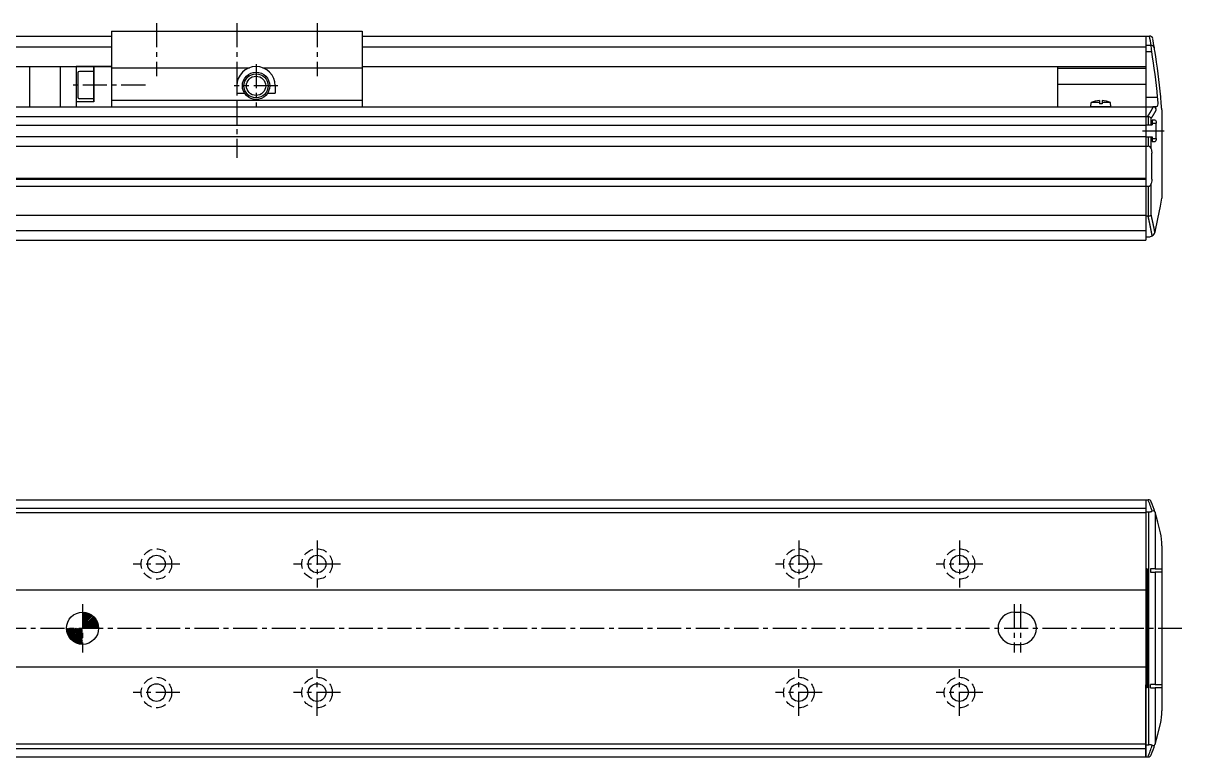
# Model space of a CAD drawing. Extents: x -493 to 233, y 42 to 537.
# Drawn here: x -131 to 229.7, y 90.5 to 318.8 of the extents above; entities that cross this region are included whole.
import ezdxf

# ---------------------------------------------------------------- set-up
doc = ezdxf.new("R2010")
doc.units = 0
doc.linetypes.add('CENTER', pattern=[12, 7.5, -1.5, 1.5, -1.5])
doc.linetypes.add('DASHED', pattern=[4.5, 3, -1.5])
doc.layers.get('0').update_dxf_attribs({"linetype": 'CONTINUOUS'})
doc.layers.add('CENTER', color=1, linetype='CENTER')

# ---------------------------------------------------------------- blocks, each defined once
blk = doc.blocks.new('DTL0004')
at = {"color": 0, "linetype": 'CONTINUOUS'}
for p, q in [((-3.15, 0), (-3.04, 1.3)), ((3.15, 0), (-3.15, 0)), ((-0.4, 1.3), (-3.04, 1.3)), ((-0.4, 1.89), (-0.4, 0.9)), ((0.4, 0.9), (-0.4, 0.9)), ((0.4, 1.89), (0.4, 0.9)), ((3.04, 1.3), (0.4, 1.3)), ((3.15, 0), (3.04, 1.3))]:
    blk.add_line(p, q, dxfattribs=at)
for start, end in [(92.8723, 112.3565), (67.6435, 87.1277)]:
    blk.add_arc((0, -6.08), 7.98, start, end, dxfattribs=at)
at = {"color": 0}
blk.add_point((0, 0), dxfattribs=at)
blk.add_point((0, 0), dxfattribs=at)
blk = doc.blocks.new('*X5')
at = {"color": 0}
for p, q in [((-296.92, 152.53), (-296.85, 152.6)), ((-296.92, 152.3), (-296.64, 152.59)), ((-296.92, 152.08), (-296.44, 152.56)), ((-296.92, 151.86), (-296.26, 152.52)), ((-296.92, 151.63), (-296.09, 152.46)), ((-296.92, 151.41), (-295.93, 152.4)), ((-296.92, 151.18), (-295.78, 152.33)), ((-296.92, 150.96), (-295.64, 152.25)), ((-296.92, 150.74), (-295.5, 152.16)), ((-296.92, 150.51), (-295.37, 152.07)), ((-296.92, 150.29), (-295.25, 151.96)), ((-296.89, 150.1), (-295.14, 151.85)), ((-296.66, 150.1), (-295.03, 151.74)), ((-296.44, 150.1), (-294.93, 151.61)), ((-299.42, 150.03), (-299.34, 150.1)), ((-299.41, 149.82), (-299.12, 150.1)), ((-299.38, 149.63), (-298.9, 150.1)), ((-299.33, 149.44), (-298.67, 150.1)), ((-299.28, 149.27), (-298.45, 150.1)), ((-299.22, 149.11), (-298.23, 150.1)), ((-299.15, 148.96), (-298, 150.1)), ((-299.07, 148.82), (-297.78, 150.1)), ((-298.98, 148.68), (-297.56, 150.1)), ((-298.88, 148.55), (-297.33, 150.1)), ((-298.78, 148.43), (-297.11, 150.1)), ((-298.67, 148.32), (-296.92, 150.07)), ((-298.56, 148.21), (-296.92, 149.84)), ((-296.21, 150.1), (-294.84, 151.48)), ((-295.99, 150.1), (-294.75, 151.34)), ((-295.77, 150.1), (-294.67, 151.2)), ((-295.54, 150.1), (-294.61, 151.04)), ((-295.32, 150.1), (-294.55, 150.88)), ((-295.1, 150.1), (-294.5, 150.7)), ((-294.87, 150.1), (-294.46, 150.52)), ((-294.65, 150.1), (-294.43, 150.32)), ((-294.43, 150.1), (-294.42, 150.11)), ((-298.43, 148.11), (-296.92, 149.62)), ((-298.3, 148.02), (-296.92, 149.4)), ((-298.16, 147.93), (-296.92, 149.17)), ((-298.02, 147.86), (-296.92, 148.95)), ((-297.86, 147.79), (-296.92, 148.73)), ((-297.7, 147.73), (-296.92, 148.5)), ((-297.52, 147.68), (-296.92, 148.28)), ((-297.34, 147.64), (-296.92, 148.05)), ((-297.14, 147.61), (-296.92, 147.83)), ((-296.93, 147.6), (-296.92, 147.61))]:
    blk.add_line(p, q, dxfattribs=at)

msp = doc.modelspace()

# ---------------------------------------------------------------- linework, layer by layer
at = {"color": 7, "linetype": 'CONTINUOUS'}
for p, q in [((-293.52, 314.76), (-103.52, 314.76)), ((-103.52, 316.26), (-25.52, 316.26)), ((-103.52, 316.26), (-103.52, 292.76)), ((-25.52, 316.26), (-25.52, 292.76)), ((-25.52, 314.76), (218.48, 314.76)), ((218.48, 314.76), (218.48, 252.26)), ((218.48, 314.76), (218.48, 305.26)), ((218.48, 314.76), (219.66, 314.76)), ((218.48, 314.76), (218.48, 305.26)), ((219.67, 314.76), (219.66, 314.76)), ((-293.52, 311.4), (-103.52, 311.4)), ((-25.52, 311.4), (218.48, 311.4)), ((218.48, 311.87), (220.18, 311.87)), ((218.48, 309.99), (220.33, 309.99)), ((-293.52, 305.26), (-103.52, 305.26)), ((-129.02, 305.26), (-129.02, 292.76)), ((-119.52, 305.26), (-119.52, 292.76)), ((-114.52, 305.26), (-114.52, 292.76)), ((-103.52, 305.26), (-114.52, 305.26)), ((-103.52, 305.26), (-114.52, 305.26)), ((-114.02, 303.26), (-114.02, 295.76)), ((-114.02, 303.26), (-114.02, 295.76)), ((-109.02, 303.76), (-113.52, 303.76)), ((-109.02, 303.76), (-113.52, 303.76)), ((-109.02, 294.26), (-109.02, 305.26)), ((-109.02, 305.26), (-109.02, 294.26)), ((-103.52, 304.89), (-60.59, 304.89)), ((-56.44, 304.89), (-25.52, 304.89)), ((-25.52, 305.26), (218.48, 305.26)), ((190.98, 305.26), (190.98, 292.76)), ((190.98, 304.79), (218.48, 304.79)), ((190.98, 299.8), (218.48, 299.8)), ((-64.52, 299.26), (-64.52, 297.01)), ((-64.52, 297.01), (-62.13, 297.01)), ((-54.91, 297.01), (-52.52, 297.01)), ((-52.52, 299.26), (-52.52, 297.01)), ((-293.52, 292.76), (218.48, 292.76)), ((-109.02, 294.26), (-114.52, 294.26)), ((-109.02, 294.26), (-114.52, 294.26)), ((-109.02, 295.26), (-113.52, 295.26)), ((-109.02, 295.26), (-113.52, 295.26)), ((-103.52, 294.76), (-25.52, 294.76)), ((218.48, 295.76), (222.15, 295.76)), ((218.48, 292.76), (220.73, 292.76)), ((218.48, 292.76), (218.48, 251.26)), ((221.87, 292.76), (220.73, 292.76)), ((220.73, 292.76), (220.87, 292.75)), ((222.08, 292.85), (221.87, 292.76)), ((223.38, 293.08), (223.39, 293.06)), ((-293.52, 289.76), (218.48, 289.76)), ((218.48, 289.76), (219.07, 289.76)), ((219.07, 289.76), (219.26, 289.74)), ((219.26, 289.74), (219.26, 287.16)), ((220.2, 287.16), (220.2, 289.18)), ((221.4, 288.61), (220.45, 288.61)), ((220.45, 288.61), (220.45, 287.16)), ((223.48, 291.76), (223.48, 264.26)), ((-293.52, 287.01), (218.48, 287.01)), ((218.48, 287.16), (220.45, 287.16)), ((220.45, 287.61), (221.71, 287.61)), ((221.71, 282.91), (221.71, 287.61)), ((-293.52, 283.51), (218.48, 283.51)), ((218.48, 283.36), (220.45, 283.36)), ((219.26, 283.36), (219.26, 280.49)), ((220.2, 279.69), (220.2, 283.36)), ((220.45, 283.36), (220.45, 281.91)), ((220.45, 282.91), (221.71, 282.91)), ((220.45, 281.91), (221.4, 281.91)), ((-293.52, 280.49), (218.48, 280.49)), ((218.48, 280.49), (219.26, 280.49)), ((220.34, 270.26), (220.34, 278.26)), ((-293.52, 270.56), (218.48, 270.56)), ((-293.52, 270.26), (218.48, 270.26)), ((-293.52, 268.02), (218.48, 268.02)), ((218.48, 268.02), (219.26, 268.02)), ((219.26, 268.02), (219.26, 258.76)), ((220.2, 259.03), (220.2, 268.83)), ((-293.52, 259.03), (218.48, 259.03)), ((218.48, 258.76), (219.21, 258.76)), ((219.26, 258.76), (219.21, 258.76)), ((-293.52, 254.26), (218.48, 254.26)), ((221.37, 253.79), (221.33, 253.65)), ((-293.52, 251.26), (218.48, 251.26)), ((218.48, 252.26), (219.43, 252.26)), ((-293.52, 170.47), (218.48, 170.47)), ((218.48, 170.47), (218.48, 90.47)), ((218.48, 170.47), (218.48, 148.02)), ((218.48, 170.47), (219.21, 170.47)), ((219.21, 170.47), (219.26, 170.47)), ((-293.52, 167.87), (218.48, 167.87)), ((-293.52, 166.47), (218.48, 166.47)), ((218.48, 166.72), (219.43, 166.72)), ((219.43, 94.23), (219.43, 166.72)), ((221.33, 166.68), (221.37, 166.56)), ((221.37, 166.56), (221.37, 148.97)), ((223.48, 156.12), (223.48, 104.82)), ((218.93, 148.97), (218.48, 148.97)), ((218.48, 148.02), (218.93, 148.02)), ((218.93, 148.97), (218.93, 111.97)), ((221.37, 148.97), (219.98, 148.97)), ((219.98, 148.97), (219.98, 147.97)), ((219.98, 147.97), (221.37, 147.97)), ((221.37, 148.97), (223.31, 148.97)), ((221.37, 147.97), (221.37, 112.97)), ((223.31, 147.97), (221.37, 147.97)), ((223.31, 148.97), (223.48, 148.92)), ((223.48, 147.91), (223.31, 147.97)), ((-293.52, 142.47), (218.48, 142.47)), ((177.48, 135.47), (179.48, 135.47)), ((177.48, 125.47), (179.48, 125.47)), ((-293.52, 118.47), (218.48, 118.47)), ((218.93, 112.93), (218.48, 112.92)), ((218.48, 90.47), (218.48, 112.92)), ((218.93, 111.97), (218.48, 111.97)), ((221.37, 112.97), (219.98, 112.97)), ((219.98, 111.97), (219.98, 112.97)), ((219.98, 111.97), (221.37, 111.97)), ((221.37, 112.97), (223.31, 112.97)), ((221.37, 111.97), (221.37, 94.39)), ((223.31, 111.97), (221.37, 111.97)), ((223.31, 112.97), (223.48, 113.04)), ((223.48, 112.03), (223.31, 111.97)), ((-293.52, 94.47), (218.48, 94.47)), ((218.48, 94.23), (219.43, 94.23)), ((221.37, 94.39), (221.33, 94.27)), ((-293.52, 93.07), (218.48, 93.07)), ((-293.52, 90.47), (218.48, 90.47)), ((218.48, 90.47), (219.21, 90.47)), ((219.26, 90.47), (219.21, 90.47))]:
    msp.add_line(p, q, dxfattribs=at)
for points in [[(220.33, 309.99), (220.3, 310.42), (220.25, 311.04), (220.2, 311.54), (220.18, 311.87)], [(222.08, 292.85), (222.29, 293.25), (222.39, 293.71)], [(221.4, 288.61), (221.41, 288.61), (221.51, 288.54), (221.6, 288.37), (221.67, 288.13), (221.71, 287.83), (221.71, 287.61)], [(221.71, 282.91), (221.71, 282.81), (221.68, 282.49), (221.62, 282.2), (221.53, 282), (221.42, 281.91), (221.4, 281.91)], [(220.2, 279.69), (220.28, 279.2), (220.34, 278.26)], [(220.34, 270.26), (220.32, 269.71), (220.2, 268.83)], [(221.37, 253.79), (222.29, 257.88), (223.06, 261.84)], [(221.33, 166.68), (221.28, 166.78), (221.14, 166.91), (220.88, 166.97), (220.49, 166.9)], [(223.06, 160.2), (222.29, 163.47), (221.37, 166.56)], [(221.37, 94.39), (222.29, 97.48), (223.06, 100.75)], [(220.49, 94.05), (220.7, 93.99), (221, 93.99), (221.23, 94.1), (221.33, 94.27)]]:
    msp.add_lwpolyline(points, dxfattribs=at)
for points in [[(219.07, 289.76, 0), (219.08, 289.78, 0), (219.1, 289.8, 0), (219.11, 289.83, 0), (219.13, 289.85, 0), (219.15, 289.87, 0), (219.16, 289.9, 0), (219.18, 289.92, 0), (219.19, 289.94, 0), (219.21, 289.96, 0), (219.22, 289.99, 0), (219.24, 290.01, 0), (219.26, 290.03, 0), (219.27, 290.06, 0), (219.29, 290.08, 0), (219.3, 290.1, 0), (219.32, 290.13, 0), (219.33, 290.15, 0), (219.35, 290.17, 0), (219.36, 290.19, 0), (219.38, 290.22, 0), (219.4, 290.24, 0), (219.41, 290.26, 0), (219.43, 290.29, 0), (219.44, 290.31, 0), (219.46, 290.33, 0), (219.47, 290.36, 0), (219.49, 290.38, 0), (219.5, 290.4, 0), (219.52, 290.43, 0), (219.53, 290.45, 0), (219.55, 290.47, 0), (219.56, 290.5, 0), (219.58, 290.52, 0), (219.59, 290.54, 0), (219.61, 290.57, 0), (219.62, 290.59, 0), (219.64, 290.61, 0), (219.65, 290.63, 0), (219.67, 290.66, 0), (219.68, 290.68, 0), (219.7, 290.7, 0), (219.71, 290.73, 0), (219.73, 290.75, 0), (219.74, 290.77, 0), (219.76, 290.8, 0), (219.77, 290.82, 0), (219.79, 290.84, 0), (219.8, 290.87, 0), (219.81, 290.89, 0), (219.83, 290.91, 0), (219.84, 290.94, 0), (219.86, 290.96, 0), (219.87, 290.98, 0), (219.89, 291.01, 0), (219.9, 291.03, 0), (219.92, 291.05, 0), (219.93, 291.08, 0), (219.94, 291.1, 0), (219.96, 291.12, 0), (219.97, 291.15, 0), (219.99, 291.17, 0), (220, 291.19, 0), (220.02, 291.22, 0), (220.03, 291.24, 0), (220.04, 291.26, 0), (220.06, 291.29, 0), (220.07, 291.31, 0), (220.09, 291.33, 0), (220.1, 291.36, 0), (220.11, 291.38, 0), (220.13, 291.4, 0), (220.14, 291.43, 0), (220.16, 291.45, 0), (220.17, 291.47, 0), (220.18, 291.5, 0), (220.2, 291.52, 0), (220.21, 291.54, 0), (220.22, 291.57, 0), (220.24, 291.59, 0), (220.25, 291.61, 0), (220.27, 291.64, 0), (220.28, 291.66, 0), (220.29, 291.69, 0), (220.31, 291.71, 0), (220.32, 291.73, 0), (220.33, 291.76, 0), (220.35, 291.78, 0), (220.36, 291.8, 0), (220.37, 291.83, 0), (220.39, 291.85, 0), (220.4, 291.87, 0), (220.41, 291.9, 0), (220.43, 291.92, 0), (220.44, 291.94, 0), (220.45, 291.97, 0), (220.47, 291.99, 0), (220.48, 292.01, 0), (220.49, 292.04, 0), (220.51, 292.06, 0), (220.52, 292.08, 0), (220.53, 292.11, 0), (220.54, 292.13, 0), (220.56, 292.16, 0), (220.57, 292.18, 0), (220.58, 292.2, 0), (220.6, 292.23, 0), (220.61, 292.25, 0), (220.62, 292.27, 0), (220.64, 292.3, 0), (220.65, 292.32, 0), (220.66, 292.34, 0), (220.67, 292.37, 0), (220.69, 292.39, 0), (220.7, 292.42, 0), (220.71, 292.44, 0), (220.72, 292.46, 0), (220.74, 292.49, 0), (220.75, 292.51, 0), (220.76, 292.53, 0), (220.77, 292.56, 0), (220.79, 292.58, 0), (220.8, 292.6, 0), (220.81, 292.63, 0), (220.82, 292.65, 0), (220.84, 292.68, 0), (220.85, 292.7, 0), (220.86, 292.72, 0), (220.87, 292.75, 0)], [(220.2, 289.18, 0), (220.21, 289.2, 0), (220.22, 289.22, 0), (220.24, 289.24, 0), (220.25, 289.26, 0), (220.26, 289.28, 0), (220.28, 289.3, 0), (220.29, 289.32, 0), (220.3, 289.34, 0), (220.32, 289.36, 0), (220.33, 289.38, 0), (220.35, 289.4, 0), (220.36, 289.42, 0), (220.37, 289.44, 0), (220.39, 289.46, 0), (220.4, 289.48, 0), (220.41, 289.5, 0), (220.43, 289.52, 0), (220.44, 289.54, 0), (220.45, 289.56, 0), (220.47, 289.58, 0), (220.48, 289.6, 0), (220.49, 289.62, 0), (220.5, 289.64, 0), (220.52, 289.66, 0), (220.53, 289.68, 0), (220.54, 289.7, 0), (220.56, 289.72, 0), (220.57, 289.74, 0), (220.58, 289.76, 0), (220.6, 289.78, 0), (220.61, 289.8, 0), (220.62, 289.82, 0), (220.64, 289.84, 0), (220.65, 289.86, 0), (220.66, 289.88, 0), (220.67, 289.9, 0), (220.69, 289.92, 0), (220.7, 289.94, 0), (220.71, 289.96, 0), (220.73, 289.98, 0), (220.74, 290, 0), (220.75, 290.02, 0), (220.76, 290.04, 0), (220.78, 290.06, 0), (220.79, 290.08, 0), (220.8, 290.1, 0), (220.81, 290.12, 0), (220.83, 290.14, 0), (220.84, 290.16, 0), (220.85, 290.18, 0), (220.87, 290.2, 0), (220.88, 290.22, 0), (220.89, 290.24, 0), (220.9, 290.26, 0), (220.92, 290.28, 0), (220.93, 290.3, 0), (220.94, 290.32, 0), (220.95, 290.34, 0), (220.96, 290.36, 0), (220.98, 290.38, 0), (220.99, 290.4, 0), (221, 290.42, 0), (221.01, 290.44, 0), (221.03, 290.46, 0), (221.04, 290.48, 0), (221.05, 290.5, 0), (221.06, 290.52, 0), (221.08, 290.54, 0), (221.09, 290.56, 0), (221.1, 290.58, 0), (221.11, 290.6, 0), (221.12, 290.62, 0), (221.14, 290.64, 0), (221.15, 290.66, 0), (221.16, 290.68, 0), (221.17, 290.7, 0), (221.18, 290.72, 0), (221.2, 290.74, 0), (221.21, 290.76, 0), (221.22, 290.78, 0), (221.23, 290.8, 0), (221.24, 290.82, 0), (221.26, 290.84, 0), (221.27, 290.86, 0), (221.28, 290.88, 0), (221.29, 290.9, 0), (221.3, 290.92, 0), (221.31, 290.94, 0), (221.33, 290.96, 0), (221.34, 290.99, 0), (221.35, 291.01, 0), (221.36, 291.03, 0), (221.37, 291.05, 0), (221.38, 291.07, 0), (221.4, 291.09, 0), (221.41, 291.11, 0), (221.42, 291.13, 0), (221.43, 291.15, 0), (221.44, 291.17, 0), (221.45, 291.19, 0), (221.47, 291.21, 0), (221.48, 291.23, 0), (221.49, 291.25, 0), (221.5, 291.27, 0), (221.51, 291.29, 0), (221.52, 291.31, 0), (221.53, 291.33, 0), (221.54, 291.35, 0), (221.56, 291.37, 0), (221.57, 291.39, 0), (221.58, 291.41, 0), (221.59, 291.43, 0), (221.6, 291.45, 0), (221.61, 291.47, 0), (221.62, 291.49, 0), (221.63, 291.51, 0), (221.65, 291.53, 0), (221.66, 291.55, 0), (221.67, 291.57, 0), (221.68, 291.59, 0), (221.69, 291.61, 0), (221.7, 291.64, 0), (221.71, 291.66, 0), (221.72, 291.68, 0), (221.73, 291.7, 0), (221.74, 291.72, 0), (221.76, 291.74, 0), (221.77, 291.76, 0)], [(220.49, 252.56, 0), (220.48, 252.61, 0), (220.47, 252.66, 0), (220.46, 252.71, 0), (220.45, 252.76, 0), (220.44, 252.81, 0), (220.44, 252.86, 0), (220.43, 252.91, 0), (220.42, 252.96, 0), (220.41, 253, 0), (220.4, 253.05, 0), (220.39, 253.1, 0), (220.38, 253.15, 0), (220.37, 253.2, 0), (220.36, 253.25, 0), (220.35, 253.3, 0), (220.34, 253.35, 0), (220.33, 253.39, 0), (220.32, 253.44, 0), (220.32, 253.49, 0), (220.31, 253.54, 0), (220.3, 253.59, 0), (220.29, 253.64, 0), (220.28, 253.69, 0), (220.27, 253.74, 0), (220.26, 253.78, 0), (220.25, 253.83, 0), (220.24, 253.88, 0), (220.23, 253.93, 0), (220.22, 253.98, 0), (220.21, 254.03, 0), (220.2, 254.08, 0), (220.19, 254.13, 0), (220.18, 254.17, 0), (220.17, 254.22, 0), (220.16, 254.27, 0), (220.15, 254.32, 0), (220.14, 254.37, 0), (220.13, 254.42, 0), (220.13, 254.47, 0), (220.12, 254.51, 0), (220.11, 254.56, 0), (220.1, 254.61, 0), (220.09, 254.66, 0), (220.08, 254.71, 0), (220.07, 254.76, 0), (220.06, 254.81, 0), (220.05, 254.85, 0), (220.04, 254.9, 0), (220.03, 254.95, 0), (220.02, 255, 0), (220.01, 255.05, 0), (220, 255.1, 0), (219.99, 255.15, 0), (219.98, 255.19, 0), (219.97, 255.24, 0), (219.96, 255.29, 0), (219.95, 255.34, 0), (219.94, 255.39, 0), (219.93, 255.44, 0), (219.92, 255.48, 0), (219.91, 255.53, 0), (219.9, 255.58, 0), (219.89, 255.63, 0), (219.88, 255.68, 0), (219.87, 255.73, 0), (219.86, 255.78, 0), (219.85, 255.82, 0), (219.84, 255.87, 0), (219.83, 255.92, 0), (219.82, 255.97, 0), (219.81, 256.02, 0), (219.8, 256.07, 0), (219.79, 256.11, 0), (219.78, 256.16, 0), (219.77, 256.21, 0), (219.76, 256.26, 0), (219.75, 256.31, 0), (219.74, 256.36, 0), (219.73, 256.4, 0), (219.72, 256.45, 0), (219.71, 256.5, 0), (219.7, 256.55, 0), (219.69, 256.6, 0), (219.68, 256.64, 0), (219.67, 256.69, 0), (219.66, 256.74, 0), (219.65, 256.79, 0), (219.64, 256.84, 0), (219.63, 256.89, 0), (219.62, 256.93, 0), (219.61, 256.98, 0), (219.59, 257.03, 0), (219.58, 257.08, 0), (219.57, 257.13, 0), (219.56, 257.17, 0), (219.55, 257.22, 0), (219.54, 257.27, 0), (219.53, 257.32, 0), (219.52, 257.37, 0), (219.51, 257.42, 0), (219.5, 257.46, 0), (219.49, 257.51, 0), (219.48, 257.56, 0), (219.47, 257.61, 0), (219.46, 257.66, 0), (219.45, 257.7, 0), (219.44, 257.75, 0), (219.43, 257.8, 0), (219.42, 257.85, 0), (219.41, 257.9, 0), (219.4, 257.94, 0), (219.38, 257.99, 0), (219.37, 258.04, 0), (219.36, 258.09, 0), (219.35, 258.14, 0), (219.34, 258.18, 0), (219.33, 258.23, 0), (219.32, 258.28, 0), (219.31, 258.33, 0), (219.3, 258.37, 0), (219.29, 258.42, 0), (219.28, 258.47, 0), (219.27, 258.52, 0), (219.26, 258.57, 0), (219.24, 258.61, 0), (219.23, 258.66, 0), (219.22, 258.71, 0), (219.21, 258.76, 0)], [(221.33, 253.65, 0), (221.32, 253.69, 0), (221.31, 253.73, 0), (221.31, 253.78, 0), (221.3, 253.82, 0), (221.29, 253.86, 0), (221.28, 253.9, 0), (221.27, 253.94, 0), (221.27, 253.99, 0), (221.26, 254.03, 0), (221.25, 254.07, 0), (221.24, 254.11, 0), (221.23, 254.16, 0), (221.22, 254.2, 0), (221.22, 254.24, 0), (221.21, 254.28, 0), (221.2, 254.33, 0), (221.19, 254.37, 0), (221.18, 254.41, 0), (221.17, 254.45, 0), (221.17, 254.5, 0), (221.16, 254.54, 0), (221.15, 254.58, 0), (221.14, 254.62, 0), (221.13, 254.66, 0), (221.12, 254.71, 0), (221.11, 254.75, 0), (221.11, 254.79, 0), (221.1, 254.83, 0), (221.09, 254.88, 0), (221.08, 254.92, 0), (221.07, 254.96, 0), (221.06, 255, 0), (221.06, 255.04, 0), (221.05, 255.09, 0), (221.04, 255.13, 0), (221.03, 255.17, 0), (221.02, 255.21, 0), (221.01, 255.26, 0), (221, 255.3, 0), (221, 255.34, 0), (220.99, 255.38, 0), (220.98, 255.42, 0), (220.97, 255.47, 0), (220.96, 255.51, 0), (220.95, 255.55, 0), (220.94, 255.59, 0), (220.93, 255.63, 0), (220.93, 255.68, 0), (220.92, 255.72, 0), (220.91, 255.76, 0), (220.9, 255.8, 0), (220.89, 255.85, 0), (220.88, 255.89, 0), (220.87, 255.93, 0), (220.86, 255.97, 0), (220.86, 256.01, 0), (220.85, 256.06, 0), (220.84, 256.1, 0), (220.83, 256.14, 0), (220.82, 256.18, 0), (220.81, 256.22, 0), (220.8, 256.27, 0), (220.79, 256.31, 0), (220.79, 256.35, 0), (220.78, 256.39, 0), (220.77, 256.43, 0), (220.76, 256.48, 0), (220.75, 256.52, 0), (220.74, 256.56, 0), (220.73, 256.6, 0), (220.72, 256.64, 0), (220.71, 256.69, 0), (220.71, 256.73, 0), (220.7, 256.77, 0), (220.69, 256.81, 0), (220.68, 256.85, 0), (220.67, 256.9, 0), (220.66, 256.94, 0), (220.65, 256.98, 0), (220.64, 257.02, 0), (220.63, 257.06, 0), (220.62, 257.11, 0), (220.62, 257.15, 0), (220.61, 257.19, 0), (220.6, 257.23, 0), (220.59, 257.27, 0), (220.58, 257.31, 0), (220.57, 257.36, 0), (220.56, 257.4, 0), (220.55, 257.44, 0), (220.54, 257.48, 0), (220.53, 257.52, 0), (220.52, 257.57, 0), (220.51, 257.61, 0), (220.51, 257.65, 0), (220.5, 257.69, 0), (220.49, 257.73, 0), (220.48, 257.77, 0), (220.47, 257.82, 0), (220.46, 257.86, 0), (220.45, 257.9, 0), (220.44, 257.94, 0), (220.43, 257.98, 0), (220.42, 258.03, 0), (220.41, 258.07, 0), (220.4, 258.11, 0), (220.39, 258.15, 0), (220.39, 258.19, 0), (220.38, 258.23, 0), (220.37, 258.28, 0), (220.36, 258.32, 0), (220.35, 258.36, 0), (220.34, 258.4, 0), (220.33, 258.44, 0), (220.32, 258.48, 0), (220.31, 258.53, 0), (220.3, 258.57, 0), (220.29, 258.61, 0), (220.28, 258.65, 0), (220.27, 258.69, 0), (220.26, 258.73, 0), (220.25, 258.78, 0), (220.24, 258.82, 0), (220.23, 258.86, 0), (220.22, 258.9, 0), (220.22, 258.94, 0), (220.21, 258.98, 0), (220.2, 259.03, 0)], [(219.43, 166.72, 0), (219.43, 166.72, 0), (219.44, 166.72, 0), (219.45, 166.72, 0), (219.46, 166.72, 0), (219.47, 166.72, 0), (219.48, 166.72, 0), (219.49, 166.72, 0), (219.5, 166.72, 0), (219.5, 166.72, 0), (219.51, 166.72, 0), (219.52, 166.72, 0), (219.53, 166.72, 0), (219.54, 166.72, 0), (219.55, 166.72, 0), (219.56, 166.72, 0), (219.57, 166.72, 0), (219.57, 166.72, 0), (219.58, 166.72, 0), (219.59, 166.72, 0), (219.6, 166.72, 0), (219.61, 166.72, 0), (219.62, 166.72, 0), (219.63, 166.72, 0), (219.64, 166.73, 0), (219.64, 166.73, 0), (219.65, 166.73, 0), (219.66, 166.73, 0), (219.67, 166.73, 0), (219.68, 166.73, 0), (219.69, 166.73, 0), (219.7, 166.73, 0), (219.71, 166.73, 0), (219.71, 166.73, 0), (219.72, 166.73, 0), (219.73, 166.73, 0), (219.74, 166.73, 0), (219.75, 166.73, 0), (219.76, 166.73, 0), (219.77, 166.74, 0), (219.77, 166.74, 0), (219.78, 166.74, 0), (219.79, 166.74, 0), (219.8, 166.74, 0), (219.81, 166.74, 0), (219.82, 166.74, 0), (219.83, 166.74, 0), (219.84, 166.74, 0), (219.84, 166.74, 0), (219.85, 166.75, 0), (219.86, 166.75, 0), (219.87, 166.75, 0), (219.88, 166.75, 0), (219.89, 166.75, 0), (219.9, 166.75, 0), (219.9, 166.75, 0), (219.91, 166.75, 0), (219.92, 166.75, 0), (219.93, 166.76, 0), (219.94, 166.76, 0), (219.95, 166.76, 0), (219.95, 166.76, 0), (219.96, 166.76, 0), (219.97, 166.76, 0), (219.98, 166.76, 0), (219.99, 166.77, 0), (220, 166.77, 0), (220, 166.77, 0), (220.01, 166.77, 0), (220.02, 166.77, 0), (220.03, 166.77, 0), (220.04, 166.77, 0), (220.05, 166.78, 0), (220.06, 166.78, 0), (220.06, 166.78, 0), (220.07, 166.78, 0), (220.08, 166.78, 0), (220.09, 166.78, 0), (220.1, 166.79, 0), (220.1, 166.79, 0), (220.11, 166.79, 0), (220.12, 166.79, 0), (220.13, 166.79, 0), (220.14, 166.79, 0), (220.15, 166.8, 0), (220.15, 166.8, 0), (220.16, 166.8, 0), (220.17, 166.8, 0), (220.18, 166.8, 0), (220.19, 166.81, 0), (220.19, 166.81, 0), (220.2, 166.81, 0), (220.21, 166.81, 0), (220.22, 166.81, 0), (220.23, 166.82, 0), (220.23, 166.82, 0), (220.24, 166.82, 0), (220.25, 166.82, 0), (220.26, 166.82, 0), (220.27, 166.83, 0), (220.27, 166.83, 0), (220.28, 166.83, 0), (220.29, 166.83, 0), (220.3, 166.83, 0), (220.31, 166.84, 0), (220.31, 166.84, 0), (220.32, 166.84, 0), (220.33, 166.84, 0), (220.34, 166.85, 0), (220.35, 166.85, 0), (220.35, 166.85, 0), (220.36, 166.85, 0), (220.37, 166.86, 0), (220.38, 166.86, 0), (220.38, 166.86, 0), (220.39, 166.86, 0), (220.4, 166.86, 0), (220.41, 166.87, 0), (220.41, 166.87, 0), (220.42, 166.87, 0), (220.43, 166.87, 0), (220.44, 166.88, 0), (220.45, 166.88, 0), (220.45, 166.88, 0), (220.46, 166.89, 0), (220.47, 166.89, 0), (220.48, 166.89, 0), (220.48, 166.89, 0), (220.49, 166.9, 0)], [(220.49, 94.05, 0), (220.48, 94.05, 0), (220.48, 94.05, 0), (220.47, 94.06, 0), (220.46, 94.06, 0), (220.45, 94.06, 0), (220.45, 94.06, 0), (220.44, 94.07, 0), (220.43, 94.07, 0), (220.42, 94.07, 0), (220.41, 94.07, 0), (220.41, 94.08, 0), (220.4, 94.08, 0), (220.39, 94.08, 0), (220.38, 94.08, 0), (220.38, 94.09, 0), (220.37, 94.09, 0), (220.36, 94.09, 0), (220.35, 94.09, 0), (220.35, 94.1, 0), (220.34, 94.1, 0), (220.33, 94.1, 0), (220.32, 94.1, 0), (220.31, 94.1, 0), (220.31, 94.11, 0), (220.3, 94.11, 0), (220.29, 94.11, 0), (220.28, 94.11, 0), (220.27, 94.12, 0), (220.27, 94.12, 0), (220.26, 94.12, 0), (220.25, 94.12, 0), (220.24, 94.12, 0), (220.23, 94.13, 0), (220.23, 94.13, 0), (220.22, 94.13, 0), (220.21, 94.13, 0), (220.2, 94.13, 0), (220.19, 94.14, 0), (220.19, 94.14, 0), (220.18, 94.14, 0), (220.17, 94.14, 0), (220.16, 94.14, 0), (220.15, 94.15, 0), (220.15, 94.15, 0), (220.14, 94.15, 0), (220.13, 94.15, 0), (220.12, 94.15, 0), (220.11, 94.15, 0), (220.1, 94.16, 0), (220.1, 94.16, 0), (220.09, 94.16, 0), (220.08, 94.16, 0), (220.07, 94.16, 0), (220.06, 94.16, 0), (220.06, 94.17, 0), (220.05, 94.17, 0), (220.04, 94.17, 0), (220.03, 94.17, 0), (220.02, 94.17, 0), (220.01, 94.17, 0), (220, 94.17, 0), (220, 94.18, 0), (219.99, 94.18, 0), (219.98, 94.18, 0), (219.97, 94.18, 0), (219.96, 94.18, 0), (219.95, 94.18, 0), (219.95, 94.18, 0), (219.94, 94.19, 0), (219.93, 94.19, 0), (219.92, 94.19, 0), (219.91, 94.19, 0), (219.9, 94.19, 0), (219.9, 94.19, 0), (219.89, 94.19, 0), (219.88, 94.19, 0), (219.87, 94.2, 0), (219.86, 94.2, 0), (219.85, 94.2, 0), (219.84, 94.2, 0), (219.84, 94.2, 0), (219.83, 94.2, 0), (219.82, 94.2, 0), (219.81, 94.2, 0), (219.8, 94.2, 0), (219.79, 94.2, 0), (219.78, 94.21, 0), (219.77, 94.21, 0), (219.77, 94.21, 0), (219.76, 94.21, 0), (219.75, 94.21, 0), (219.74, 94.21, 0), (219.73, 94.21, 0), (219.72, 94.21, 0), (219.71, 94.21, 0), (219.71, 94.21, 0), (219.7, 94.21, 0), (219.69, 94.21, 0), (219.68, 94.22, 0), (219.67, 94.22, 0), (219.66, 94.22, 0), (219.65, 94.22, 0), (219.64, 94.22, 0), (219.64, 94.22, 0), (219.63, 94.22, 0), (219.62, 94.22, 0), (219.61, 94.22, 0), (219.6, 94.22, 0), (219.59, 94.22, 0), (219.58, 94.22, 0), (219.57, 94.22, 0), (219.57, 94.22, 0), (219.56, 94.22, 0), (219.55, 94.22, 0), (219.54, 94.22, 0), (219.53, 94.22, 0), (219.52, 94.22, 0), (219.51, 94.22, 0), (219.5, 94.22, 0), (219.5, 94.22, 0), (219.49, 94.22, 0), (219.48, 94.22, 0), (219.47, 94.22, 0), (219.46, 94.22, 0), (219.45, 94.22, 0), (219.44, 94.22, 0), (219.43, 94.22, 0), (219.43, 94.22, 0)]]:
    msp.add_polyline3d(points, dxfattribs=at)
for centre, radius in [((-58.52, 299.26), 4.25), ((-58.52, 299.26), 3.75), ((-58.52, 299.26), 3), ((-89.52, 150.47), 2.75), ((-39.52, 150.47), 2.75), ((110.48, 150.47), 2.75), ((160.48, 150.47), 2.75), ((-112.52, 130.47), 5), ((-89.52, 110.47), 2.75), ((-39.52, 110.47), 2.75), ((110.48, 110.47), 2.75), ((160.48, 110.47), 2.75)]:
    msp.add_circle(centre, radius, dxfattribs=at)
at = {"color": 3, "linetype": 'DASHED'}
for centre in [(-89.52, 150.47), (-39.52, 150.47), (110.48, 150.47), (160.48, 150.47), (-89.52, 110.47), (-39.52, 110.47), (110.48, 110.47), (160.48, 110.47)]:
    msp.add_circle(centre, 4.75, dxfattribs=at)
at = {"color": 7, "linetype": 'CONTINUOUS'}
for centre, radius, start, end in [((23.98, 278.56), 199, 9.6347, 10.4791), ((219.67, 313.76), 1, 10.4615, 90), ((23.98, 277.62), 200, 9.6347, 10.4615), ((220.22, 310.91), 0.959, 11.1474, 92.704), ((23.98, 277.62), 200, 9.3604, 9.6347), ((23.98, 277.62), 199, 5.2282, 9.3604), ((23.98, 277.62), 200, 5.2282, 9.3604), ((-113.52, 303.26), 0.5, 90, 180), ((-113.52, 303.26), 0.5, 90, 180), ((-58.52, 299.26), 6, 0, 180), ((23.98, 277.62), 200, 4.4273, 5.2282), ((-113.52, 295.76), 0.5, 180, 270), ((-113.52, 295.76), 0.5, 180, 270), ((220.69, 291.68), 1.08, 4.0708, 80.082), ((110.14, 282.09), 112.85, 5.9119, 6.9562), ((23.98, 277.62), 200, 4.0523, 4.4273), ((219.05, 288.33), 1.42, 36.7839, 81.5243), ((219.28, 279.57), 0.923, 7.4585, 90.9988), ((219.28, 268.94), 0.92, 268.8348, 352.7079), ((75.48, 288.67), 150, 349.695, 350.6332), ((219.26, 260.54), 1.78, 270.0827, 301.7133), ((219.43, 254.26), 2, 270, 302.1468), ((219.43, 254.26), 2, 302.1468, 342.2552), ((164.32, 148.84), 59, 17.8226, 21.5109), ((219.26, 169.47), 1, 21.3711, 90), ((164.32, 147.97), 60, 18.1668, 21.3711), ((203.48, 156.12), 20, 0, 11.7572), ((177.48, 130.47), 5, 90, 270), ((179.48, 130.47), 5, 270, 90), ((203.48, 104.82), 20, 348.2428, 0), ((164.32, 112.11), 59, 338.4891, 342.1774), ((164.32, 112.97), 60, 338.6289, 341.8332), ((219.26, 91.47), 1, 270, 338.6289)]:
    msp.add_arc(centre, radius, start, end, dxfattribs=at)
at = {"layer": 'CENTER', "color": 1, "linetype": 'CENTER'}
for p, q in [((-89.52, 318.76), (-89.52, 302.3)), ((-64.52, 318.76), (-64.52, 276.88)), ((-39.52, 318.76), (-39.52, 302.3)), ((-58.52, 306.05), (-58.52, 292.47)), ((-92.98, 299.51), (-116.68, 299.51)), ((-92.98, 299.51), (-116.48, 299.51)), ((-51.73, 299.26), (-65.31, 299.26)), ((217.48, 285.26), (224.26, 285.26)), ((-39.52, 157.76), (-39.52, 143.18)), ((110.48, 157.76), (110.48, 143.18)), ((160.48, 157.76), (160.48, 143.18)), ((-82.23, 150.47), (-96.81, 150.47)), ((-32.23, 150.47), (-46.81, 150.47)), ((117.77, 150.47), (103.19, 150.47)), ((167.77, 150.47), (153.19, 150.47)), ((-112.52, 138.01), (-112.52, 122.93)), ((177.48, 138.01), (177.48, 122.93)), ((179.48, 138.01), (179.48, 122.93)), ((-341.63, 130.47), (229.71, 130.47)), ((-39.52, 103.18), (-39.52, 117.76)), ((110.48, 103.18), (110.48, 117.76)), ((160.48, 103.18), (160.48, 117.76)), ((-82.23, 110.47), (-96.81, 110.47)), ((-32.23, 110.47), (-46.81, 110.47)), ((117.77, 110.47), (103.19, 110.47)), ((167.77, 110.47), (153.19, 110.47))]:
    msp.add_line(p, q, dxfattribs=at)

# ---------------------------------------------------------------- block references
at = {"color": 7, "linetype": 'CONTINUOUS', "zscale": 2}
msp.add_blockref('DTL0004', (204.48, 292.76), dxfattribs=at)
at = {"color": 7, "linetype": 'CONTINUOUS', "xscale": 2, "yscale": 2, "zscale": 2}
msp.add_blockref('*X5', (481.33, -169.74), dxfattribs=at)

doc.saveas('drawing.dxf')
